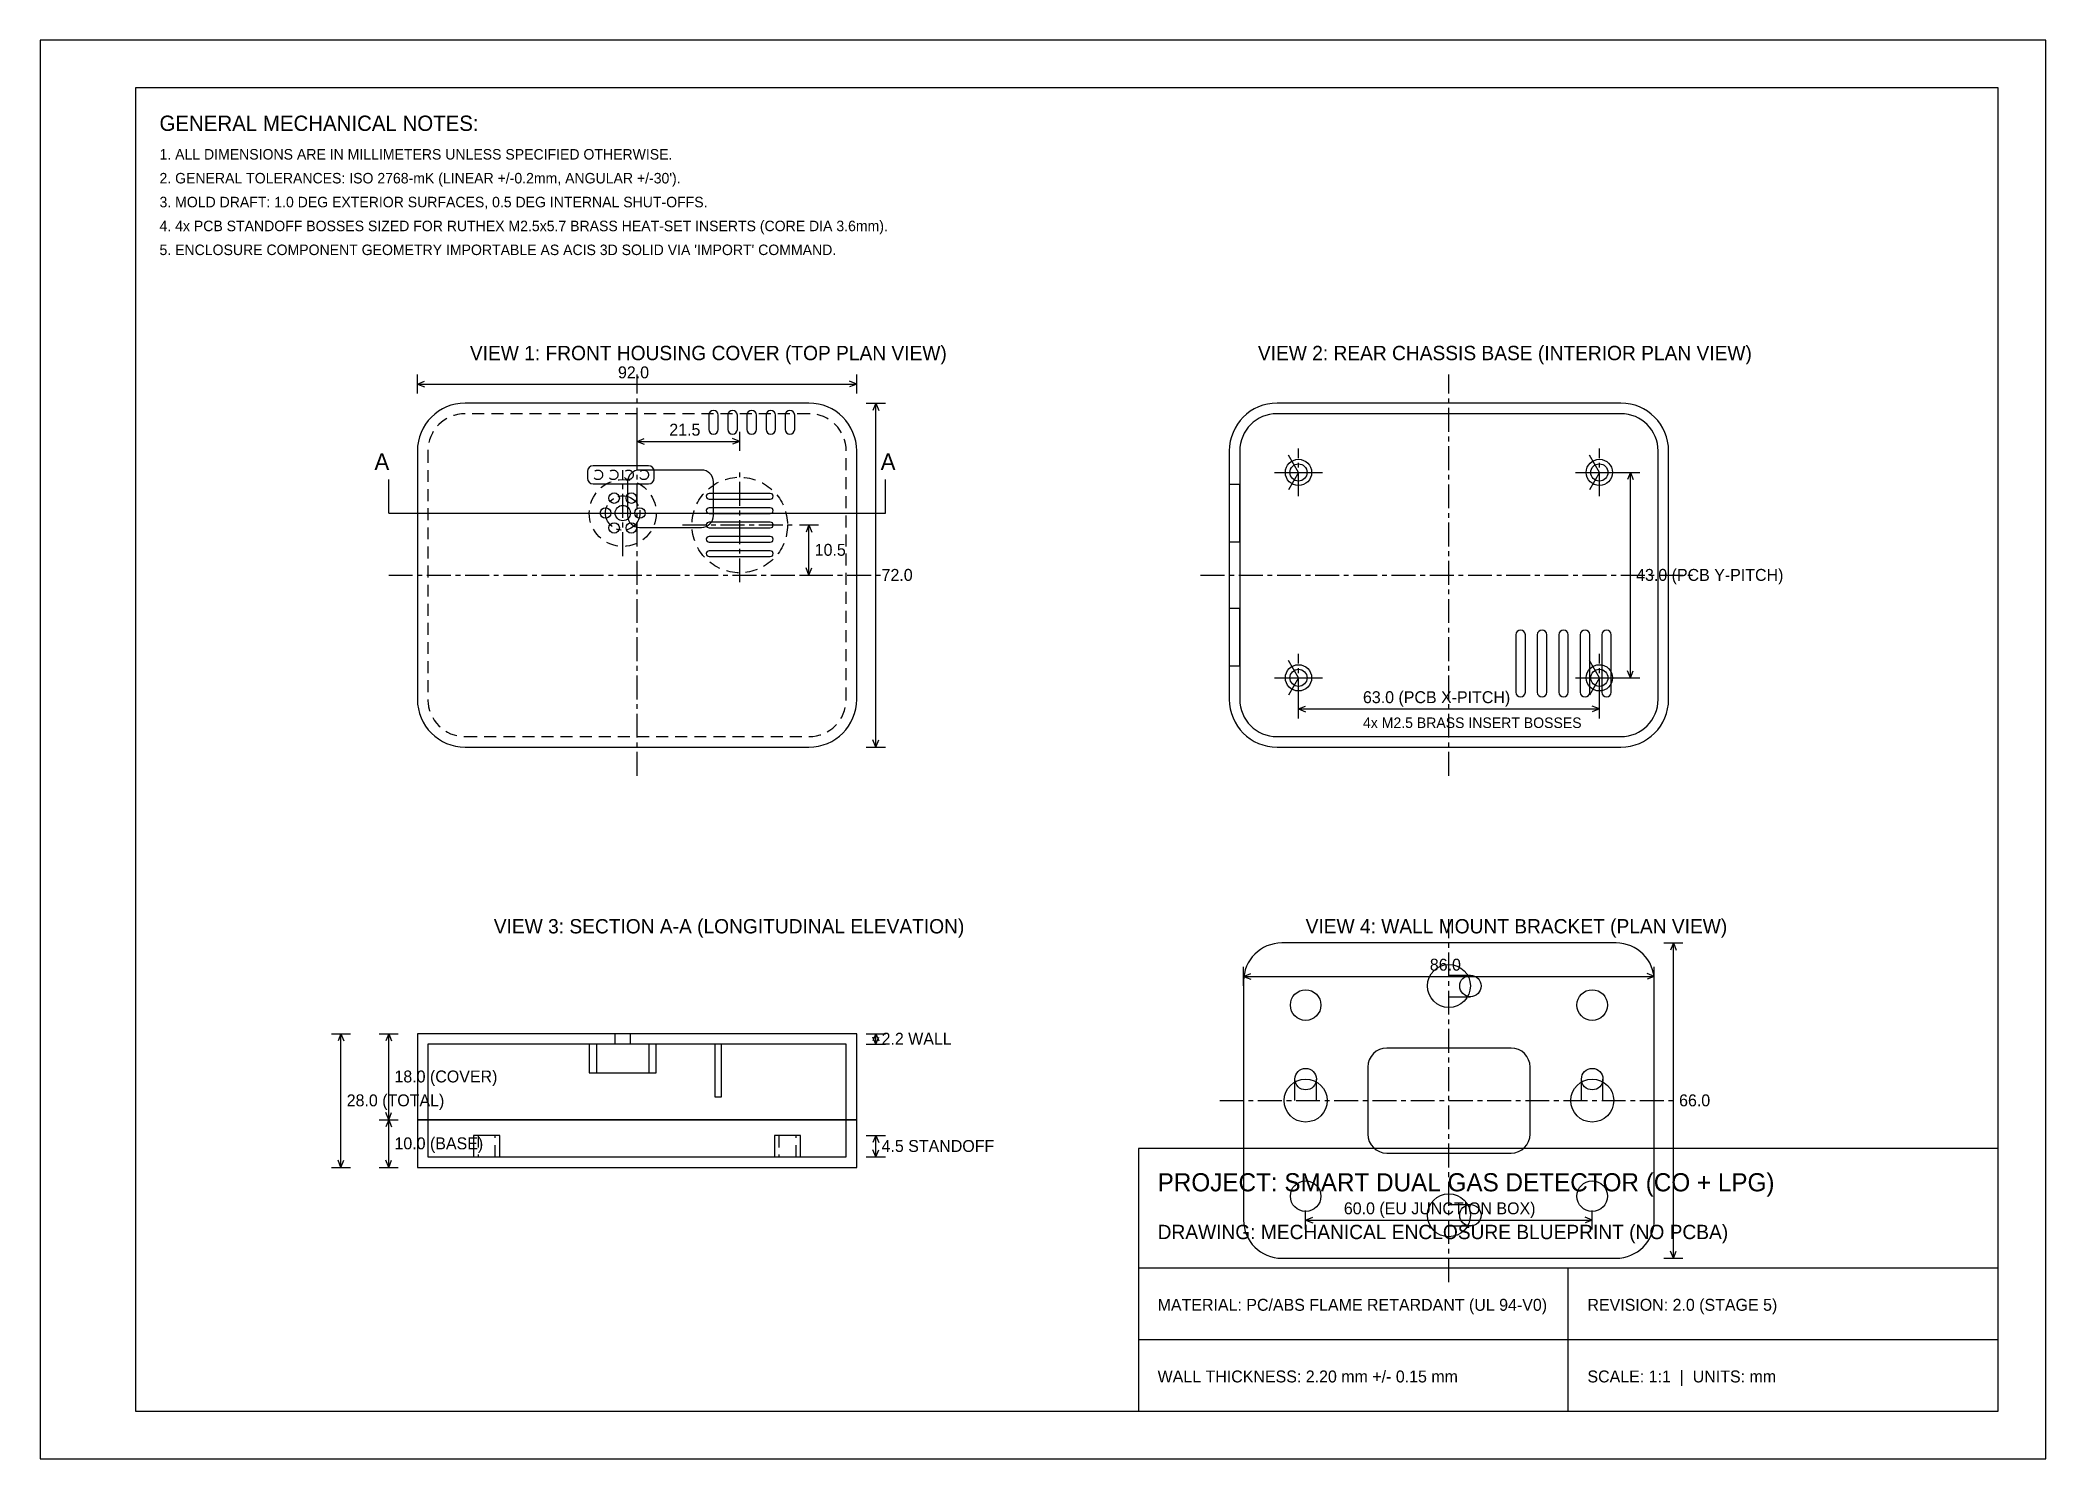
# Model space of a CAD drawing. Header units: millimetres. Extents: x 0 to 420, y 0 to 297.
import ezdxf

# ---------------------------------------------------------------- set-up
doc = ezdxf.new("R2010")
doc.units = ezdxf.units.MM
doc.linetypes.add('CENTER2', pattern=[8, 5, -1, 1, -1])
doc.linetypes.add('HIDDEN2', pattern=[4, 2.5, -1.5])
for name, color, linetype in [('AM_0', 7, 'CONTINUOUS'), ('AM_1', 2, 'HIDDEN2'), ('AM_2', 1, 'CENTER2'), ('AM_3', 3, 'CONTINUOUS'), ('AM_5', 6, 'CONTINUOUS'), ('AM_BORDER', 5, 'CONTINUOUS')]:
    doc.layers.add(name, color=color, linetype=linetype)

msp = doc.modelspace()

# ---------------------------------------------------------------- linework, layer by layer
at = {"layer": 'AM_0'}
for p, q in [((161, 221), (89, 221)), ((140, 218.5), (140, 215.5)), ((141, 219.5), (141, 219.5)), ((142, 215.5), (142, 218.5)), ((144, 218.5), (144, 215.5)), ((145, 219.5), (145, 219.5)), ((146, 215.5), (146, 218.5)), ((148, 218.5), (148, 215.5)), ((149, 219.5), (149, 219.5)), ((150, 215.5), (150, 218.5)), ((152, 218.5), (152, 215.5)), ((153, 219.5), (153, 219.5)), ((154, 215.5), (154, 218.5)), ((156, 218.5), (156, 215.5)), ((157, 219.5), (157, 219.5)), ((158, 215.5), (158, 218.5)), ((331, 221), (259, 221)), ((331, 218.8), (259, 218.8)), ((141, 214.5), (141, 214.5)), ((145, 214.5), (145, 214.5)), ((149, 214.5), (149, 214.5)), ((153, 214.5), (153, 214.5)), ((157, 214.5), (157, 214.5)), ((79, 211), (79, 159)), ((171, 159), (171, 211)), ((249, 211), (249, 159)), ((251.2, 211), (251.2, 159)), ((263.5, 206.5), (261.4, 210.14)), ((326.5, 206.5), (324.4, 210.14)), ((338.8, 159), (338.8, 211)), ((341, 159), (341, 211)), ((114.6, 206.7), (114.6, 205.3)), ((127.4, 207.9), (115.8, 207.9)), ((138.5, 207), (125.5, 207)), ((128.6, 205.3), (128.6, 206.7)), ((263.5, 206.5), (261.4, 202.86)), ((263.5, 206.5), (267.7, 206.5)), ((326.5, 206.5), (324.4, 202.86)), ((326.5, 206.5), (330.7, 206.5)), ((115.8, 204.1), (127.4, 204.1)), ((123, 204.5), (123, 197.5)), ((152.9, 202.1), (140.1, 202.1)), ((141, 197.5), (141, 204.5)), ((251.2, 204), (249, 204)), ((249, 204), (249, 192)), ((251.2, 192), (251.2, 204)), ((139.5, 201.5), (139.5, 201.5)), ((139.5, 198.5), (139.5, 198.5)), ((140.1, 200.9), (152.9, 200.9)), ((152.9, 199.1), (140.1, 199.1)), ((140.1, 197.9), (152.9, 197.9)), ((153.5, 201.5), (153.5, 201.5)), ((153.5, 198.5), (153.5, 198.5)), ((125.5, 195), (138.5, 195)), ((139.5, 195.5), (139.5, 195.5)), ((152.9, 196.1), (140.1, 196.1)), ((140.1, 194.9), (152.9, 194.9)), ((153.5, 195.5), (153.5, 195.5)), ((139.5, 192.5), (139.5, 192.5)), ((139.5, 189.5), (139.5, 189.5)), ((152.9, 193.1), (140.1, 193.1)), ((140.1, 191.9), (152.9, 191.9)), ((152.9, 190.1), (140.1, 190.1)), ((153.5, 192.5), (153.5, 192.5)), ((153.5, 189.5), (153.5, 189.5)), ((249, 192), (251.2, 192)), ((140.1, 188.9), (152.9, 188.9)), ((251.2, 178), (249, 178)), ((249, 178), (249, 166)), ((251.2, 166), (251.2, 178)), ((309, 172.5), (309, 160.5)), ((310, 173.5), (310, 173.5)), ((311, 160.5), (311, 172.5)), ((313.5, 172.5), (313.5, 160.5)), ((314.5, 173.5), (314.5, 173.5)), ((315.5, 160.5), (315.5, 172.5)), ((318, 172.5), (318, 160.5)), ((319, 173.5), (319, 173.5)), ((320, 160.5), (320, 172.5)), ((322.5, 172.5), (322.5, 160.5)), ((323.5, 173.5), (323.5, 173.5)), ((324.5, 160.5), (324.5, 172.5)), ((327, 172.5), (327, 160.5)), ((328, 173.5), (328, 173.5)), ((329, 160.5), (329, 172.5)), ((249, 166), (251.2, 166)), ((263.5, 163.5), (261.4, 167.14)), ((326.5, 163.5), (324.4, 167.14)), ((263.5, 163.5), (261.4, 159.86)), ((263.5, 163.5), (267.7, 163.5)), ((326.5, 163.5), (324.4, 159.86)), ((326.5, 163.5), (330.7, 163.5)), ((310, 159.5), (310, 159.5)), ((314.5, 159.5), (314.5, 159.5)), ((319, 159.5), (319, 159.5)), ((323.5, 159.5), (323.5, 159.5)), ((328, 159.5), (328, 159.5)), ((89, 149), (161, 149)), ((259, 151.2), (331, 151.2)), ((259, 149), (331, 149)), ((330, 108), (260, 108)), ((295, 101.25), (299.5, 101.25)), ((252, 100), (252, 50)), ((295, 96.75), (299.5, 96.75)), ((338, 50), (338, 100)), ((171, 89), (79, 89)), ((79, 89), (79, 71)), ((120.4, 86.8), (120.4, 89)), ((123.6, 86.8), (123.6, 89)), ((171, 71), (171, 89)), ((168.8, 86.8), (81.2, 86.8)), ((81.2, 86.8), (81.2, 71)), ((129, 86.8), (115, 86.8)), ((115, 86.8), (115, 80.8)), ((127.5, 86.8), (116.5, 86.8)), ((116.5, 86.8), (116.5, 80.8)), ((127.5, 80.8), (127.5, 86.8)), ((129, 80.8), (129, 86.8)), ((142.7, 86.8), (141.3, 86.8)), ((141.3, 86.8), (141.3, 75.8)), ((142.7, 75.8), (142.7, 86.8)), ((168.8, 71), (168.8, 86.8)), ((308, 86), (282, 86)), ((115, 80.8), (129, 80.8)), ((116.5, 80.8), (127.5, 80.8)), ((278, 82), (278, 68)), ((312, 68), (312, 82)), ((141.3, 75.8), (142.7, 75.8)), ((262.75, 75), (262.75, 79.5)), ((267.25, 75), (267.25, 79.5)), ((322.75, 75), (322.75, 79.5)), ((327.25, 75), (327.25, 79.5)), ((171, 71), (79, 71)), ((79, 71), (79, 61)), ((79, 71), (171, 71)), ((168.8, 71), (81.2, 71)), ((81.2, 71), (81.2, 63.2)), ((81.2, 71), (168.8, 71)), ((96.25, 67.7), (90.75, 67.7)), ((90.75, 67.7), (90.75, 63.2)), ((96.25, 63.2), (96.25, 67.7)), ((159.25, 67.7), (153.75, 67.7)), ((153.75, 67.7), (153.75, 63.2)), ((159.25, 63.2), (159.25, 67.7)), ((168.8, 63.2), (168.8, 71)), ((171, 61), (171, 71)), ((81.2, 63.2), (168.8, 63.2)), ((90.75, 63.2), (96.25, 63.2)), ((153.75, 63.2), (159.25, 63.2)), ((282, 64), (308, 64)), ((79, 61), (171, 61)), ((295, 53.25), (299.5, 53.25)), ((295, 48.75), (299.5, 48.75)), ((260, 42), (330, 42))]:
    msp.add_line(p, q, dxfattribs=at)
for centre, radius in [((263.5, 206.5), 2.75), ((263.5, 206.5), 1.8), ((326.5, 206.5), 2.75), ((326.5, 206.5), 1.8), ((120.2, 201.12), 1.1), ((123.8, 201.12), 1.1), ((118.4, 198), 1.1), ((122, 198), 1.6), ((125.6, 198), 1.1), ((120.2, 194.88), 1.1), ((123.8, 194.88), 1.1), ((263.5, 163.5), 2.75), ((263.5, 163.5), 1.8), ((326.5, 163.5), 2.75), ((326.5, 163.5), 1.8), ((295, 99), 4.5), ((299.5, 99), 2.25), ((265, 95), 3.2), ((325, 95), 3.2), ((265, 79.5), 2.25), ((325, 79.5), 2.25), ((265, 75), 4.5), ((325, 75), 4.5), ((265, 55), 3.2), ((295, 51), 4.5), ((325, 55), 3.2), ((299.5, 51), 2.25)]:
    msp.add_circle(centre, radius, dxfattribs=at)
for centre, radius, start, end in [((89, 211), 10, 90, 180), ((141, 218.5), 1, 90, 180), ((141, 218.5), 1, 0, 90), ((145, 218.5), 1, 90, 180), ((145, 218.5), 1, 0, 90), ((149, 218.5), 1, 90, 180), ((149, 218.5), 1, 0, 90), ((153, 218.5), 1, 90, 180), ((153, 218.5), 1, 0, 90), ((157, 218.5), 1, 90, 180), ((157, 218.5), 1, 0, 90), ((161, 211), 10, 0, 90), ((259, 211), 10, 90, 180), ((259, 211), 7.8, 90, 180), ((331, 211), 10, 0, 90), ((331, 211), 7.8, 0, 90), ((141, 215.5), 1, 180, 270), ((141, 215.5), 1, 270, 360), ((145, 215.5), 1, 180, 270), ((145, 215.5), 1, 270, 360), ((149, 215.5), 1, 180, 270), ((149, 215.5), 1, 270, 360), ((153, 215.5), 1, 180, 270), ((153, 215.5), 1, 270, 360), ((157, 215.5), 1, 180, 270), ((157, 215.5), 1, 270, 360), ((115.8, 206.7), 1.2, 90, 180), ((125.5, 204.5), 2.5, 90, 180), ((127.4, 206.7), 1.2, 0, 90), ((138.5, 204.5), 2.5, 0, 90), ((115.8, 205.3), 1.2, 180, 270), ((127.4, 205.3), 1.2, 270, 360), ((140.1, 201.5), 0.6, 90, 180), ((152.9, 201.5), 0.6, 0, 90), ((125.5, 197.5), 2.5, 180, 270), ((138.5, 197.5), 2.5, 270, 360), ((140.1, 201.5), 0.6, 180, 270), ((140.1, 198.5), 0.6, 90, 180), ((140.1, 198.5), 0.6, 180, 270), ((152.9, 201.5), 0.6, 270, 360), ((152.9, 198.5), 0.6, 0, 90), ((152.9, 198.5), 0.6, 270, 360), ((140.1, 195.5), 0.6, 90, 180), ((140.1, 195.5), 0.6, 180, 270), ((152.9, 195.5), 0.6, 0, 90), ((152.9, 195.5), 0.6, 270, 360), ((140.1, 192.5), 0.6, 90, 180), ((140.1, 192.5), 0.6, 180, 270), ((140.1, 189.5), 0.6, 90, 180), ((140.1, 189.5), 0.6, 180, 270), ((152.9, 192.5), 0.6, 0, 90), ((152.9, 192.5), 0.6, 270, 360), ((152.9, 189.5), 0.6, 0, 90), ((152.9, 189.5), 0.6, 270, 360), ((310, 172.5), 1, 90, 180), ((310, 172.5), 1, 0, 90), ((314.5, 172.5), 1, 90, 180), ((314.5, 172.5), 1, 0, 90), ((319, 172.5), 1, 90, 180), ((319, 172.5), 1, 0, 90), ((323.5, 172.5), 1, 90, 180), ((323.5, 172.5), 1, 0, 90), ((328, 172.5), 1, 90, 180), ((328, 172.5), 1, 0, 90), ((310, 160.5), 1, 180, 270), ((310, 160.5), 1, 270, 360), ((314.5, 160.5), 1, 180, 270), ((314.5, 160.5), 1, 270, 360), ((319, 160.5), 1, 180, 270), ((319, 160.5), 1, 270, 360), ((323.5, 160.5), 1, 180, 270), ((323.5, 160.5), 1, 270, 360), ((328, 160.5), 1, 180, 270), ((328, 160.5), 1, 270, 360), ((89, 159), 10, 180, 270), ((161, 159), 10, 270, 360), ((259, 159), 10, 180, 270), ((259, 159), 7.8, 180, 270), ((331, 159), 10, 270, 360), ((331, 159), 7.8, 270, 360), ((260, 100), 8, 90, 180), ((330, 100), 8, 0, 90), ((282, 82), 4, 90, 180), ((308, 82), 4, 0, 90), ((282, 68), 4, 180, 270), ((308, 68), 4, 270, 360), ((260, 50), 8, 180, 270), ((330, 50), 8, 270, 360)]:
    msp.add_arc(centre, radius, start, end, dxfattribs=at)
at = {"layer": 'AM_1'}
for p, q in [((161, 218.8), (89, 218.8)), ((81.2, 211), (81.2, 159)), ((168.8, 159), (168.8, 211)), ((89, 151.2), (161, 151.2)), ((95.3, 67.7), (91.7, 67.7)), ((91.7, 67.7), (91.7, 63.2)), ((95.3, 63.2), (95.3, 67.7)), ((158.3, 67.7), (154.7, 67.7)), ((154.7, 67.7), (154.7, 63.2)), ((158.3, 63.2), (158.3, 67.7)), ((91.7, 63.2), (95.3, 63.2)), ((154.7, 63.2), (158.3, 63.2))]:
    msp.add_line(p, q, dxfattribs=at)
for centre, radius in [((116.8, 206), 1), ((120, 206), 1), ((123.2, 206), 1), ((126.4, 206), 1), ((122, 198), 7), ((146.5, 195.5), 10)]:
    msp.add_circle(centre, radius, dxfattribs=at)
for centre, start, end in [((89, 211), 90, 180), ((161, 211), 0, 90), ((89, 159), 180, 270), ((161, 159), 270, 360)]:
    msp.add_arc(centre, 7.8, start, end, dxfattribs=at)
at = {"layer": 'AM_2'}
for p, q in [((125, 143), (125, 227)), ((295, 143), (295, 227)), ((263.5, 201.5), (263.5, 211.5)), ((326.5, 201.5), (326.5, 211.5)), ((122, 189), (122, 207)), ((146.5, 183.5), (146.5, 207.5)), ((258.5, 206.5), (268.5, 206.5)), ((321.5, 206.5), (331.5, 206.5)), ((113, 198), (131, 198)), ((134.5, 195.5), (158.5, 195.5)), ((73, 185), (177, 185)), ((243, 185), (347, 185)), ((263.5, 158.5), (263.5, 168.5)), ((326.5, 158.5), (326.5, 168.5)), ((258.5, 163.5), (268.5, 163.5)), ((321.5, 163.5), (331.5, 163.5)), ((295, 37), (295, 113)), ((247, 75), (343, 75))]:
    msp.add_line(p, q, dxfattribs=at)
msp.add_circle((122, 198), 3.6, dxfattribs=at)
at = {"layer": 'AM_3'}
for p, q in [((79, 223), (79, 227)), ((171, 223), (171, 227)), ((79, 225), (80.5, 225.6)), ((79, 225), (171, 225)), ((79, 225), (80.5, 224.4)), ((171, 225), (169.5, 225.6)), ((171, 225), (169.5, 224.4)), ((173, 221), (177, 221)), ((175, 221), (174.4, 219.5)), ((175, 149), (175, 221)), ((175, 221), (175.6, 219.5)), ((125, 211), (125, 215)), ((146.5, 211), (146.5, 215)), ((125, 213), (126.5, 213.6)), ((125, 213), (146.5, 213)), ((125, 213), (126.5, 212.4)), ((146.5, 213), (145, 213.6)), ((146.5, 213), (145, 212.4)), ((331, 206.5), (335, 206.5)), ((333, 206.5), (332.4, 205)), ((333, 163.5), (333, 206.5)), ((333, 206.5), (333.6, 205)), ((159, 195.5), (163, 195.5)), ((161, 195.5), (160.4, 194)), ((161, 185), (161, 195.5)), ((161, 195.5), (161.6, 194)), ((159, 185), (163, 185)), ((161, 185), (160.4, 186.5)), ((161, 185), (161.6, 186.5)), ((333, 163.5), (332.4, 165)), ((333, 163.5), (333.6, 165)), ((331, 163.5), (335, 163.5)), ((263.5, 155), (263.5, 159)), ((263.5, 157), (265, 157.6)), ((263.5, 157), (326.5, 157)), ((263.5, 157), (265, 156.4)), ((326.5, 157), (325, 157.6)), ((326.5, 157), (325, 156.4)), ((326.5, 155), (326.5, 159)), ((173, 149), (177, 149)), ((175, 149), (174.4, 150.5)), ((175, 149), (175.6, 150.5)), ((340, 108), (344, 108)), ((342, 108), (341.4, 106.5)), ((342, 42), (342, 108)), ((342, 108), (342.6, 106.5)), ((252, 99), (252, 103)), ((252, 101), (253.5, 101.6)), ((252, 101), (338, 101)), ((252, 101), (253.5, 100.4)), ((338, 101), (336.5, 101.6)), ((338, 101), (336.5, 100.4)), ((338, 99), (338, 103)), ((61, 89), (65, 89)), ((63, 89), (62.4, 87.5)), ((63, 61), (63, 89)), ((63, 89), (63.6, 87.5)), ((71, 89), (75, 89)), ((73, 89), (72.4, 87.5)), ((73, 71), (73, 89)), ((73, 89), (73.6, 87.5)), ((173, 89), (177, 89)), ((175, 89), (174.4, 87.5)), ((175, 86.8), (174.4, 88.3)), ((175, 86.8), (175, 89)), ((175, 89), (175.6, 87.5)), ((175, 86.8), (175.6, 88.3)), ((173, 86.8), (177, 86.8)), ((73, 71), (72.4, 72.5)), ((73, 71), (73.6, 72.5)), ((71, 71), (75, 71)), ((71, 71), (75, 71)), ((73, 71), (72.4, 69.5)), ((73, 61), (73, 71)), ((73, 71), (73.6, 69.5)), ((173, 67.7), (177, 67.7)), ((175, 67.7), (174.4, 66.2)), ((175, 63.2), (175, 67.7)), ((175, 67.7), (175.6, 66.2)), ((173, 63.2), (177, 63.2)), ((175, 63.2), (174.4, 64.7)), ((175, 63.2), (175.6, 64.7)), ((61, 61), (65, 61)), ((63, 61), (62.4, 62.5)), ((63, 61), (63.6, 62.5)), ((71, 61), (75, 61)), ((73, 61), (72.4, 62.5)), ((73, 61), (73.6, 62.5)), ((265, 48), (265, 52)), ((265, 50), (266.5, 50.6)), ((325, 50), (323.5, 50.6)), ((325, 48), (325, 52)), ((265, 50), (325, 50)), ((265, 50), (266.5, 49.4)), ((325, 50), (323.5, 49.4)), ((340, 42), (344, 42)), ((342, 42), (341.4, 43.5)), ((342, 42), (342.6, 43.5))]:
    msp.add_line(p, q, dxfattribs=at)
at = {"layer": 'AM_BORDER'}
for p, q in [((420, 297), (0, 297)), ((0, 297), (0, 0)), ((420, 0), (420, 297)), ((410, 287), (20, 287)), ((20, 287), (20, 10)), ((410, 10), (410, 287)), ((73, 198), (73, 205)), ((177, 198), (177, 205)), ((73, 198), (177, 198)), ((410, 65), (230, 65)), ((230, 65), (230, 10)), ((410, 10), (410, 65)), ((230, 40), (410, 40)), ((320, 10), (320, 40)), ((230, 25), (410, 25)), ((20, 10), (410, 10)), ((230, 10), (410, 10)), ((0, 0), (420, 0))]:
    msp.add_line(p, q, dxfattribs=at)

# ---------------------------------------------------------------- texts
at = {"layer": 'AM_3'}
for s, p in [('92.0', (121, 226.2)), ('21.5', (131.75, 214.2)), ('10.5', (162.2, 189.05)), ('72.0', (176.2, 183.8)), ('43.0 (PCB Y-PITCH)', (334.2, 183.8)), ('63.0 (PCB X-PITCH)', (277, 158.2)), ('86.0', (291, 102.2)), ('2.2 WALL', (176.2, 86.7)), ('18.0 (COVER)', (74.2, 78.8)), ('28.0 (TOTAL)', (64.2, 73.8)), ('66.0', (343.2, 73.8)), ('10.0 (BASE)', (74.2, 64.8)), ('4.5 STANDOFF', (176.2, 64.25)), ('60.0 (EU JUNCTION BOX)', (273, 51.2))]:
    msp.add_text(s, height=2.5, dxfattribs=at).set_placement(p)
at = {"layer": 'AM_5'}
for s, height, p in [('GENERAL MECHANICAL NOTES:', 3.2, (25, 278)), ('1. ALL DIMENSIONS ARE IN MILLIMETERS UNLESS SPECIFIED OTHERWISE.', 2.2, (25, 272)), ("2. GENERAL TOLERANCES: ISO 2768-mK (LINEAR +/-0.2mm, ANGULAR +/-30').", 2.2, (25, 267)), ('3. MOLD DRAFT: 1.0 DEG EXTERIOR SURFACES, 0.5 DEG INTERNAL SHUT-OFFS.', 2.2, (25, 262)), ('4. 4x PCB STANDOFF BOSSES SIZED FOR RUTHEX M2.5x5.7 BRASS HEAT-SET INSERTS (CORE DIA 3.6mm).', 2.2, (25, 257)), ("5. ENCLOSURE COMPONENT GEOMETRY IMPORTABLE AS ACIS 3D SOLID VIA 'IMPORT' COMMAND.", 2.2, (25, 252)), ('VIEW 1: FRONT HOUSING COVER (TOP PLAN VIEW)', 3, (90, 230)), ('VIEW 2: REAR CHASSIS BASE (INTERIOR PLAN VIEW)', 3, (255, 230)), ('A', 3.5, (70, 207)), ('A', 3.5, (176, 207)), ('4x M2.5 BRASS INSERT BOSSES', 2.2, (277, 153)), ('VIEW 3: SECTION A-A (LONGITUDINAL ELEVATION)', 3, (95, 110)), ('VIEW 4: WALL MOUNT BRACKET (PLAN VIEW)', 3, (265, 110)), ('PROJECT: SMART DUAL GAS DETECTOR (CO + LPG)', 3.8, (234, 56)), ('DRAWING: MECHANICAL ENCLOSURE BLUEPRINT (NO PCBA)', 3, (234, 46)), ('MATERIAL: PC/ABS FLAME RETARDANT (UL 94-V0)', 2.5, (234, 31)), ('REVISION: 2.0 (STAGE 5)', 2.5, (324, 31)), ('WALL THICKNESS: 2.20 mm +/- 0.15 mm', 2.5, (234, 16)), ('SCALE: 1:1  |  UNITS: mm', 2.5, (324, 16))]:
    msp.add_text(s, height=height, dxfattribs=at).set_placement(p)

doc.saveas('drawing.dxf')
